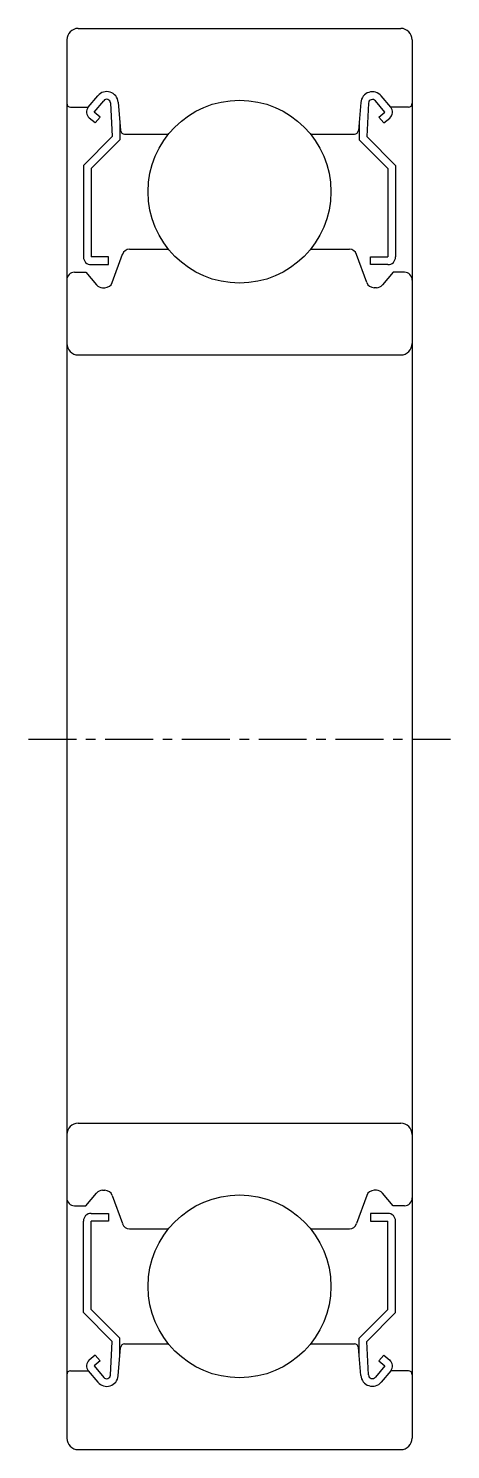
# Model space of a CAD drawing. Extents: x 90.8 to 165.6, y 86.1 to 148.7.
# Drawn here: x 154.63 to 165.63, y 111.75 to 148.75 of the extents above; entities outside this region: 2.
import ezdxf

# ---------------------------------------------------------------- set-up
doc = ezdxf.new("R2010")
doc.units = 0
doc.linetypes.add('CENTER', pattern=[2, 1.25, -0.25, 0.25, -0.25])
doc.layers.get('0').update_dxf_attribs({"linetype": 'CONTINUOUS'})
doc.layers.add('CENTER', color=1, linetype='CENTER')

msp = doc.modelspace()

# ---------------------------------------------------------------- linework, layer by layer
for p, q in [((155.934, 148.745), (164.334, 148.745)), ((155.634, 148.445), (155.634, 112.045)), ((164.634, 148.445), (164.634, 112.045)), ((156.194, 146.695), (156.444, 146.993)), ((164.074, 146.695), (163.829, 146.987)), ((155.734, 146.695), (156.194, 146.695)), ((156.347, 146.566), (156.597, 146.864)), ((156.5, 146.438), (156.347, 146.566)), ((156.774, 146.805), (156.817, 145.928)), ((156.972, 146.826), (157.037, 146.086)), ((163.295, 146.818), (163.231, 146.086)), ((163.494, 146.801), (163.451, 145.928)), ((163.921, 146.566), (163.676, 146.858)), ((163.768, 146.438), (163.921, 146.566)), ((164.534, 146.695), (164.074, 146.695)), ((156.372, 146.285), (156.219, 146.413)), ((156.372, 146.285), (156.5, 146.438)), ((157.017, 146.315), (157.017, 145.845)), ((163.251, 146.315), (163.251, 145.845)), ((163.896, 146.285), (163.768, 146.438)), ((163.896, 146.285), (164.049, 146.413)), ((156.817, 145.928), (156.067, 145.178)), ((157.017, 145.845), (156.267, 145.095)), ((157.137, 145.995), (158.285, 145.995)), ((161.984, 145.995), (163.131, 145.995)), ((163.251, 145.845), (164.001, 145.095)), ((163.451, 145.928), (164.201, 145.178)), ((156.067, 145.178), (156.067, 142.795)), ((156.267, 145.095), (156.267, 142.795)), ((164.001, 145.095), (164.001, 142.795)), ((164.201, 145.178), (164.201, 142.795)), ((156.816, 142.127), (157.084, 142.864)), ((157.272, 142.995), (158.285, 142.995)), ((161.984, 142.995), (162.996, 142.995)), ((163.452, 142.127), (163.184, 142.863)), ((156.717, 142.795), (156.267, 142.795)), ((156.267, 142.595), (156.717, 142.595)), ((156.717, 142.595), (156.717, 142.795)), ((163.551, 142.795), (164.001, 142.795)), ((163.551, 142.595), (163.551, 142.795)), ((164.001, 142.595), (163.551, 142.595)), ((155.834, 142.395), (156.134, 142.395)), ((156.134, 142.395), (156.41, 142.067)), ((164.134, 142.395), (163.858, 142.066)), ((164.434, 142.395), (164.134, 142.395)), ((156.563, 141.995), (156.628, 141.995)), ((163.705, 141.995), (163.64, 141.995)), ((155.934, 140.245), (164.334, 140.245)), ((155.934, 120.245), (164.334, 120.245)), ((156.134, 118.095), (156.41, 118.424)), ((156.563, 118.495), (156.628, 118.495)), ((163.705, 118.495), (163.64, 118.495)), ((164.134, 118.095), (163.858, 118.424)), ((155.834, 118.095), (156.134, 118.095)), ((156.816, 118.364), (157.084, 117.627)), ((163.452, 118.363), (163.184, 117.627)), ((164.434, 118.095), (164.134, 118.095)), ((156.067, 115.312), (156.067, 117.695)), ((156.267, 117.895), (156.717, 117.895)), ((156.267, 115.395), (156.267, 117.695)), ((156.717, 117.695), (156.267, 117.695)), ((156.717, 117.895), (156.717, 117.695)), ((164.001, 117.895), (163.551, 117.895)), ((163.551, 117.895), (163.551, 117.695)), ((163.551, 117.695), (164.001, 117.695)), ((164.001, 115.395), (164.001, 117.695)), ((164.201, 115.312), (164.201, 117.695)), ((157.272, 117.495), (158.285, 117.495)), ((157.525, 117.495), (157.525, 117.495)), ((157.778, 117.495), (157.779, 117.495)), ((161.984, 117.495), (162.996, 117.495)), ((156.817, 114.562), (156.067, 115.312)), ((157.017, 114.645), (156.267, 115.395)), ((163.251, 114.645), (164.001, 115.395)), ((163.451, 114.562), (164.201, 115.312)), ((156.774, 113.685), (156.817, 114.562)), ((156.972, 113.664), (157.037, 114.404)), ((157.017, 114.175), (157.017, 114.645)), ((157.137, 114.495), (158.285, 114.495)), ((161.984, 114.495), (163.131, 114.495)), ((163.295, 113.672), (163.231, 114.404)), ((163.251, 114.175), (163.251, 114.645)), ((163.494, 113.689), (163.451, 114.562)), ((156.372, 114.205), (156.219, 114.077)), ((156.5, 114.052), (156.347, 113.924)), ((156.372, 114.205), (156.5, 114.052)), ((163.896, 114.205), (163.768, 114.052)), ((163.768, 114.052), (163.921, 113.924)), ((163.896, 114.205), (164.049, 114.077)), ((155.734, 113.795), (156.194, 113.795)), ((156.194, 113.795), (156.444, 113.498)), ((156.347, 113.924), (156.597, 113.626)), ((163.921, 113.924), (163.676, 113.632)), ((164.074, 113.795), (163.829, 113.503)), ((164.534, 113.795), (164.074, 113.795)), ((155.934, 111.745), (164.334, 111.745))]:
    msp.add_line(p, q)
for centre in [(160.134, 144.495), (160.134, 115.995)]:
    msp.add_circle(centre, 2.381)
for centre, radius, start, end in [((155.934, 148.445), 0.3, 90, 180), ((164.334, 148.445), 0.3, 0, 90), ((156.674, 146.8), 0.3, 4.9967, 140.001), ((156.674, 146.8), 0.1, 2.8199, 140.0012), ((163.597, 146.792), 0.303, 40.0459, 175.0792), ((163.597, 146.792), 0.103, 39.874, 175.0048), ((155.734, 146.795), 0.1, 180, 270), ((156.347, 146.567), 0.2, 140.001, 230.0801), ((163.921, 146.566), 0.2, 309.9138, 40.1318), ((164.534, 146.795), 0.1, 269.9995, 359.9913), ((157.137, 146.095), 0.1, 184.9967, 269.9995), ((163.131, 146.095), 0.1, 269.9995, 354.8557), ((157.272, 142.795), 0.2, 90, 159.9919), ((162.996, 142.795), 0.2, 19.8845, 90.0002), ((156.267, 142.795), 0.2, 180, 270), ((164.001, 142.795), 0.2, 269.9998, 359.9956), ((155.834, 142.195), 0.2, 90, 180), ((156.628, 142.195), 0.2, 270, 339.9919), ((163.64, 142.195), 0.2, 199.8883, 269.9998), ((164.434, 142.195), 0.2, 359.9956, 90.0002), ((156.563, 142.195), 0.2, 219.9921, 270), ((163.705, 142.195), 0.2, 269.9998, 319.8616), ((155.934, 140.545), 0.3, 180, 270), ((164.334, 140.545), 0.3, 270, 0), ((155.934, 119.945), 0.3, 90, 180), ((164.334, 119.945), 0.3, 360, 90), ((156.563, 118.295), 0.2, 90, 140.0079), ((156.628, 118.295), 0.2, 20.0081, 90), ((163.64, 118.295), 0.2, 90.0002, 160.1117), ((163.705, 118.295), 0.2, 40.1384, 90.0002), ((155.834, 118.295), 0.2, 180, 270), ((164.434, 118.295), 0.2, 269.9998, 0.0044), ((156.267, 117.695), 0.2, 90, 180), ((164.001, 117.695), 0.2, 0.0044, 90.0002), ((157.272, 117.695), 0.2, 200.0081, 270), ((162.996, 117.695), 0.2, 269.9998, 340.1155), ((157.137, 114.395), 0.1, 90.0005, 175.0033), ((163.131, 114.395), 0.1, 5.1443, 90.0005), ((156.347, 113.924), 0.2, 129.9199, 219.999), ((163.921, 113.924), 0.2, 319.8682, 50.0862), ((155.734, 113.695), 0.1, 90, 180), ((156.674, 113.691), 0.3, 219.999, 355.0033), ((156.674, 113.69), 0.1, 219.9988, 357.1801), ((163.597, 113.698), 0.303, 184.9207, 319.9541), ((163.597, 113.698), 0.103, 184.9952, 320.126), ((164.534, 113.695), 0.1, 0.0087, 90.0005), ((155.934, 112.045), 0.3, 180, 270), ((164.334, 112.045), 0.3, 270, 0)]:
    msp.add_arc(centre, radius, start, end)
at = {"layer": 'CENTER', "color": 1, "linetype": 'CENTER'}
msp.add_line((154.634, 130.245), (165.634, 130.245), dxfattribs=at)

# ---------------------------------------------------------------- texts
for p in [(90.658, 93.662), (90.658, 86.162)]:
    msp.add_text('C6904ZZ', height=2).set_placement(p)

doc.saveas('drawing.dxf')
